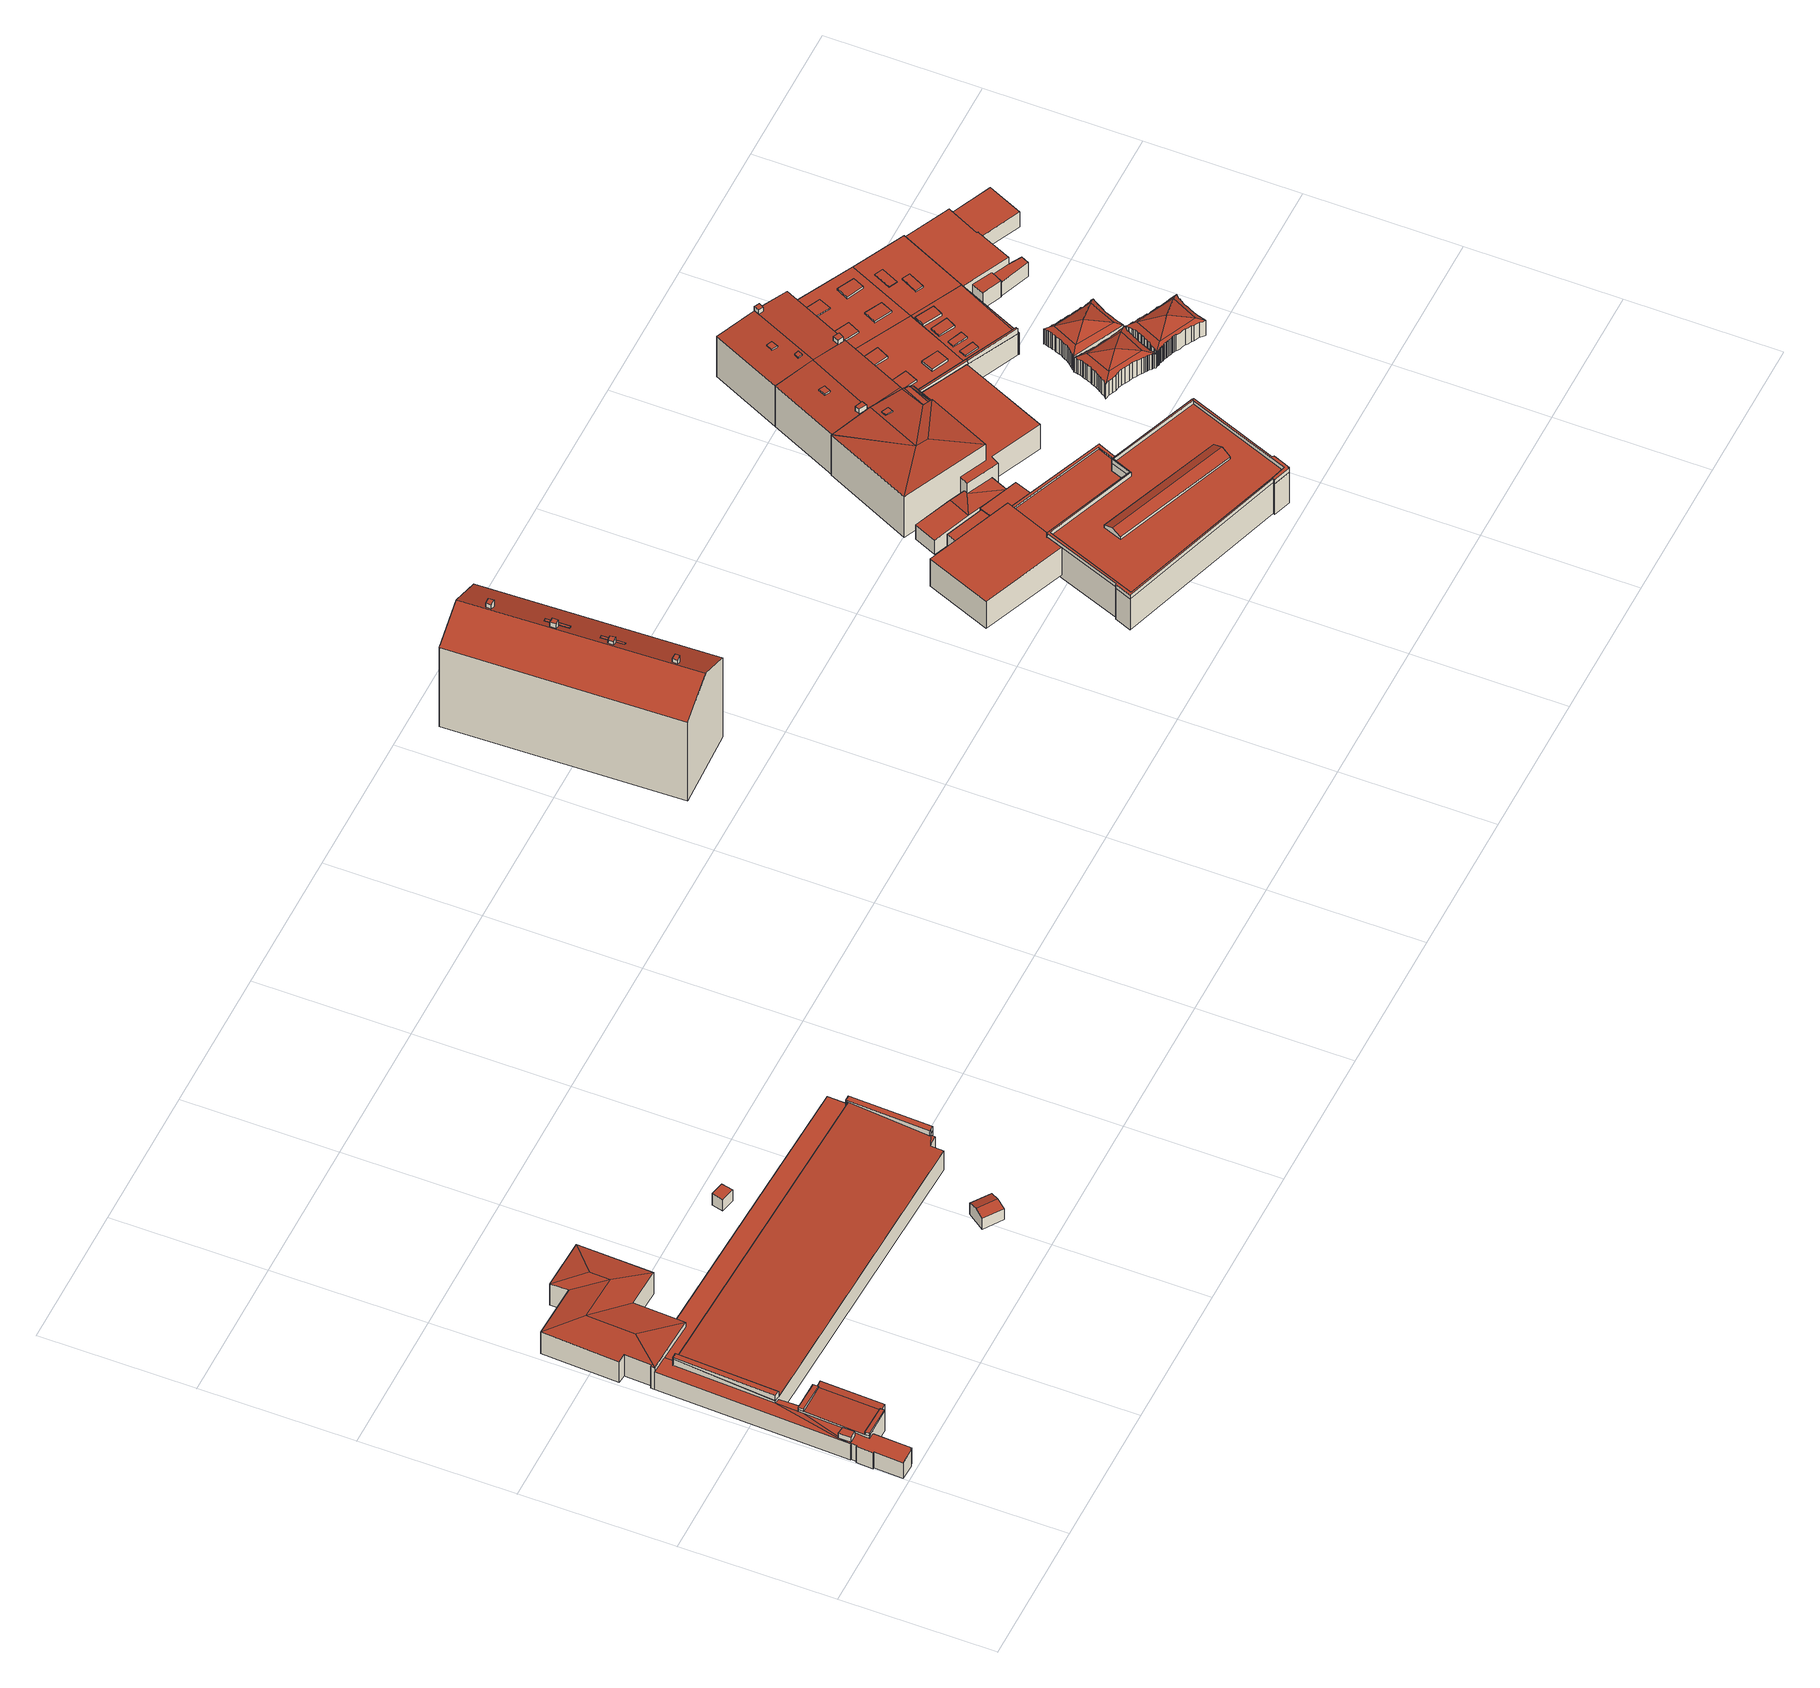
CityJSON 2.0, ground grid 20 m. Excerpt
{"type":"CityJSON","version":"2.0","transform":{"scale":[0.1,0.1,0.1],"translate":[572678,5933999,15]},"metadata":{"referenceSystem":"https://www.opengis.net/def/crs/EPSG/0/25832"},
"CityObjects":{
"building1":{"type":"Building","attributes":{"Grundfläche 2D":"984.597990","Grundhöhe NN":"15.654"},"children":["building1-1","building1-2","building1-3","building1-4","building1-5"],"geometry":[{"type":"Solid","lod":"3","boundaries":[[[[0,1,2,3,4,5,6,7,8,9,10,11]],[[12,1,0]],[[13,14,15,16,17,18,19]],[[20,21,22,23,24,25,26,27,28,13,19,18,17,29,30,31]],[[14,32,33,34,35,17,16,15]],[[32,36,37,33]],[[35,34,33,38,39,40,41,42,43,17]],[[44,45,46,47,48,49,50,51,52]],[[53,54,44,52,51]],[[55,56,57,58,59,60,61,62,63]],[[64,65,66]],[[67,66,65,68]],[[69,68,65,64]],[[69,70,71,68]],[[72,73,74,75,76,77,71,70]],[[78,77,76]],[[78,79,71,77]],[[79,67,68,71]],[[17,43,80,81]],[[30,29,82,83]],[[20,31,84,85]],[[22,21,86,87]],[[60,59,88,89]],[[59,58,90,88]],[[64,66,91,92]],[[69,64,92,93]],[[70,69,93,94]],[[72,70,94,95]],[[73,72,95,96]],[[74,73,96,97]],[[75,74,97,98]],[[75,98,80,43,76]],[[41,62,61,78,76,43,42]],[[99,79,78,61,60,89]],[[67,79,99,100]],[[66,67,100,91]],[[7,6,55,63,40]],[[7,40,39,8]],[[9,8,39,38,33]],[[101,11,10,9,33,37,102]],[[0,11,101,103]],[[12,0,103,104]],[[1,12,104,105]],[[2,1,105,106]],[[2,106,90,58,3]],[[3,58,57,4]],[[4,57,56,5]],[[5,56,55,6]],[[23,22,87,107]],[[24,23,107,108]],[[25,24,108,109]],[[26,25,109,110]],[[37,36,111,102]],[[40,63,62,41]],[[29,17,81,82]],[[31,30,83,84]],[[21,20,85,86]],[[28,27,49,48,47,46,32,14,13]],[[112,50,49,27,26,110]],[[51,50,112,113]],[[53,51,113,114]],[[54,53,114,115]],[[44,54,115,116]],[[45,44,116,117]],[[32,46,45,117,111,36]],[[90,106,105,104,103,101,102,111,117,116,115,114,113,112,110,109,108,107,87,86,85,84,83,82,81,80,98,97,96,95,94,93,92,91,100,99,89,88]]]],"semantics":{"surfaces":[{"type":"RoofSurface"},{"type":"WallSurface"},{"type":"GroundSurface"}],"values":[[0,0,0,0,0,0,0,0,0,0,0,0,0,0,0,0,0,0,1,1,1,1,1,1,1,1,1,1,1,1,1,1,1,1,1,1,1,1,1,1,1,1,1,1,1,1,1,1,1,1,1,1,1,1,1,1,1,1,1,1,1,1,1,1,1,2]]}}]},
"building1-1":{"type":"BuildingInstallation","parents":["building1"],"geometry":[{"type":"MultiSurface","lod":"3","boundaries":[[[118,119,120,121]],[[9,10,119,118]],[[10,6,7,120,119]],[[7,8,121,120]],[[9,118,121,8]]],"semantics":{"surfaces":[{"type":"RoofSurface"},{"type":"WallSurface"}],"values":[0,1,1,1,1]}}]},
"building1-2":{"type":"BuildingInstallation","parents":["building1"],"geometry":[{"type":"MultiSurface","lod":"3","boundaries":[[[122,123,124,125,126]],[[3,4,124,123]],[[5,127,125,124,4]],[[127,1,126,125]],[[1,2,122,126]],[[2,3,123,122]]],"semantics":{"surfaces":[{"type":"RoofSurface"},{"type":"WallSurface"}],"values":[0,1,1,1,1,1]}}]},
"building1-3":{"type":"BuildingInstallation","parents":["building1"],"geometry":[{"type":"MultiSurface","lod":"3","boundaries":[[[128,129,130,131,132,133,134,135,136,137]],[[34,35,138,16,18,139,135,134,133,132,131,130]],[[136,135,139,140]],[[19,141,137,136,140]],[[34,130,129,128,137,141,15,142]]],"semantics":{"surfaces":[{"type":"RoofSurface"},{"type":"WallSurface"}],"values":[0,1,1,1,1]}}]},
"building1-4":{"type":"BuildingInstallation","parents":["building1"],"geometry":[{"type":"MultiSurface","lod":"3","boundaries":[[[143,144,145,146]],[[44,45,143,146,52]],[[46,144,143,45]],[[46,47,145,144]],[[146,145,47,52]]],"semantics":{"surfaces":[{"type":"RoofSurface"},{"type":"WallSurface"}],"values":[0,1,1,1,1]}}]},
"building1-5":{"type":"BuildingInstallation","parents":["building1"],"geometry":[{"type":"MultiSurface","lod":"3","boundaries":[[[147,148,149,150]],[[50,148,147,49]],[[51,151,149,148,50]],[[48,150,149,151]],[[48,49,147,150]]],"semantics":{"surfaces":[{"type":"RoofSurface"},{"type":"WallSurface"}],"values":[0,1,1,1,1]}}]},
"building2":{"type":"Building","attributes":{"Grundfläche 2D":"2.959202","Grundhöhe NN":"15.656"},"geometry":[{"type":"Solid","lod":"3","boundaries":[[[[152,153,154,155]],[[156,157,155,154]],[[157,158,152,155]],[[158,159,153,152]],[[159,156,154,153]],[[159,158,157,156]]]],"semantics":{"surfaces":[{"type":"RoofSurface"},{"type":"WallSurface"},{"type":"GroundSurface"}],"values":[[0,1,1,1,1,2]]}}]},
"building3":{"type":"Building","attributes":{"Grundfläche 2D":"8.030206","Grundhöhe NN":"15.799"},"geometry":[{"type":"Solid","lod":"3","boundaries":[[[[160,161,162,163]],[[164,161,160,165]],[[163,162,166,167]],[[165,160,163,167,168]],[[164,165,168,169]],[[166,162,161,164,169]],[[167,166,169,168]]]],"semantics":{"surfaces":[{"type":"RoofSurface"},{"type":"WallSurface"},{"type":"GroundSurface"}],"values":[[0,0,1,1,1,1,2]]}}]},
"building4":{"type":"Building","attributes":{"Grundfläche 2D":"326.210819","Grundhöhe NN":"15.764"},"children":["building4-1","building4-2","building4-3","building4-4","building4-5","building4-6"],"geometry":[{"type":"Solid","lod":"3","boundaries":[[[[170,171,172,173]],[[171,174,175,172]],[[170,173,176,177]],[[174,171,170,177,178]],[[175,174,178,179]],[[176,173,172,175,179]],[[178,177,176,179]]]],"semantics":{"surfaces":[{"type":"RoofSurface"},{"type":"WallSurface"},{"type":"GroundSurface"}],"values":[[0,0,1,1,1,1,2]]}}]},
"building4-1":{"type":"BuildingInstallation","parents":["building4"],"geometry":[{"type":"MultiSurface","lod":"3","boundaries":[[[180,181,182,183,184,185]],[[186,183,182,181,187,188]],[[184,183,186,189]],[[190,180,185,184,189,191]],[[181,180,190,187]]],"semantics":{"surfaces":[{"type":"RoofSurface"},{"type":"WallSurface"}],"values":[0,1,1,1,1]}}]},
"building4-2":{"type":"BuildingInstallation","parents":["building4"],"geometry":[{"type":"MultiSurface","lod":"3","boundaries":[[[192,193,194,195]],[[195,194,196,197]],[[192,195,197,198]],[[193,192,198,199]],[[194,193,199,196]]],"semantics":{"surfaces":[{"type":"RoofSurface"},{"type":"WallSurface"}],"values":[0,1,1,1,1]}}]},
"building4-3":{"type":"BuildingInstallation","parents":["building4"],"geometry":[{"type":"MultiSurface","lod":"3","boundaries":[[[200,201,202,203]],[[203,202,204,205]],[[200,203,205,206]],[[201,200,206,207]],[[202,201,207,204]]],"semantics":{"surfaces":[{"type":"RoofSurface"},{"type":"WallSurface"}],"values":[0,1,1,1,1]}}]},
"building4-4":{"type":"BuildingInstallation","parents":["building4"],"geometry":[{"type":"MultiSurface","lod":"3","boundaries":[[[208,209,210,211]],[[211,210,212,213]],[[208,211,213,214]],[[209,208,214,215]],[[210,209,215,212]]],"semantics":{"surfaces":[{"type":"RoofSurface"},{"type":"WallSurface"}],"values":[0,1,1,1,1]}}]},
"building4-5":{"type":"BuildingInstallation","parents":["building4"],"geometry":[{"type":"MultiSurface","lod":"3","boundaries":[[[216,217,218,219]],[[219,218,220,221]],[[216,219,221,222]],[[217,216,222,223]],[[218,217,223,220]]],"semantics":{"surfaces":[{"type":"RoofSurface"},{"type":"WallSurface"}],"values":[0,1,1,1,1]}}]},
"building4-6":{"type":"BuildingInstallation","parents":["building4"],"geometry":[{"type":"MultiSurface","lod":"3","boundaries":[[[224,225,226,227]],[[227,226,228,229]],[[224,227,229,230]],[[224,230,225]],[[226,225,228]]],"semantics":{"surfaces":[{"type":"RoofSurface"},{"type":"WallSurface"}],"values":[0,1,1,1,1]}}]},
"building5":{"type":"Building","attributes":{"Grundfläche 2D":"234.914662","Grundhöhe NN":"16.448"},"children":["building5-1"],"geometry":[{"type":"Solid","lod":"3","boundaries":[[[[231,232,233,234,235,236,237,238,239]],[[240,241,242,243]],[[244,245,246,247,248,249]],[[250,251,252,253,254,255]],[[243,242,256,257]],[[240,243,257,258]],[[252,251,241,240,258,259,247,246,260,235]],[[248,247,259,261]],[[249,248,261,262]],[[244,249,262,263]],[[244,263,264,237,245]],[[235,260,246,245,237,236]],[[254,253,265,266]],[[255,254,266,267]],[[251,250,255,267,256,242,241]],[[252,235,234,268,265,253]],[[238,237,264,269]],[[239,238,269,270]],[[232,231,239,270,271]],[[234,233,232,271,272,268]],[[267,266,265,268,272,271,270,269,264,263,262,261,259,258,257,256]]]],"semantics":{"surfaces":[{"type":"RoofSurface"},{"type":"WallSurface"},{"type":"GroundSurface"}],"values":[[0,0,0,0,1,1,1,1,1,1,1,1,1,1,1,1,1,1,1,1,2]]}}]},
"building5-1":{"type":"BuildingInstallation","parents":["building5"],"geometry":[{"type":"MultiSurface","lod":"3","boundaries":[[[273,274,275,276,260,277,278]],[[232,233,234,276,275,274]],[[234,235,260,276]],[[236,277,260,235]],[[278,277,236,279]],[[273,278,279,231]],[[231,232,274,273]]],"semantics":{"surfaces":[{"type":"RoofSurface"},{"type":"WallSurface"}],"values":[0,1,1,1,1,1,1]}}]},
"building6":{"type":"Building","attributes":{"Grundfläche 2D":"380.680306","Grundhöhe NN":"15.894"},"children":["building6-1"],"geometry":[{"type":"MultiSurface","lod":"3","boundaries":[[[280,281,282,283]],[[284,280,283,285]],[[286,287,288,289,290,291,292,293,294,295,296,297,298,299,300]],[[301,302,303,304,305,306,307,308,309,310,311,312,313,314,315],[316,317,318,319]],[[282,316,319,285,283]],[[284,285,319,318]],[[284,318,317,281,280]],[[282,281,317,316]],[[286,300,302,301]],[[287,286,301,315]],[[288,287,315,314]],[[289,288,314,313]],[[312,290,289,313]],[[311,320,292,291]],[[320,321,293,292]],[[321,322,323,295,294,293]],[[323,324,296,295]],[[324,325,297,296]],[[325,326,298,297]],[[326,303,299,298]],[[327,320,311,310,328,329]],[[321,320,327,330]],[[331,323,322,321,330,332]],[[324,323,331,333]],[[325,324,333,334]],[[326,325,334,335]],[[303,326,335,336]],[[304,303,336,337]],[[305,304,337,338]],[[306,305,338,339]],[[307,306,339,340]],[[308,307,340,341]],[[309,308,341,342]],[[310,309,342,328]],[[336,335,334,333,331,332,330,327,329,328,342,341,340,339,338,337]]],"semantics":{"surfaces":[{"type":"RoofSurface"},{"type":"WallSurface"},{"type":"GroundSurface"}],"values":[0,0,0,0,1,1,1,1,1,1,1,1,1,1,1,1,1,1,1,1,1,1,1,1,1,1,1,1,1,1,1,1,1,1,2]}}]},
"building6-1":{"type":"BuildingInstallation","parents":["building6"],"geometry":[{"type":"MultiSurface","lod":"3","boundaries":[[[343,344,345,346,347,348,291,290,349,300,299,350]],[[310,311,291,348]],[[290,312,351,349]],[[300,349,351,302]],[[303,304,350,299]],[[304,305,343,350]],[[305,306,344,343]],[[306,307,345,344]],[[307,308,346,345]],[[308,309,347,346]],[[309,310,348,347]]],"semantics":{"surfaces":[{"type":"RoofSurface"},{"type":"WallSurface"}],"values":[0,1,1,1,1,1,1,1,1,1,1]}}]},
"building7":{"type":"Building","attributes":{"Grundfläche 2D":"300.107987","Grundhöhe NN":"16.588"},"children":["building7-1","building7-2"],"geometry":[{"type":"Solid","lod":"3","boundaries":[[[[352,353,354,355,356]],[[356,355,357]],[[358,354,353]],[[359,355,354,358]],[[360,361,359]],[[359,361,362,355]],[[363,364,355,362]],[[357,355,364]],[[365,366,367,368,369,370,371,372,373,374,375,376]],[[377,378,379]],[[380,378,377]],[[381,380,377,382]],[[383,380,381,384]],[[372,353,352,356,385,386,373]],[[370,387,358,353,372,371]],[[358,387,370,369,388,359]],[[359,388,369,368,389,360]],[[357,364,363,362,361,360,389,368,390,391,392]],[[356,357,392,385]],[[377,374,373,386,393,382]],[[394,375,374,377,379,395]],[[376,375,394,396]],[[365,376,396,397]],[[366,365,397,398]],[[368,367,366,398,390]],[[379,378,399,395]],[[384,381,382,393,400]],[[383,384,400,401]],[[399,378,380,383,401]],[[394,395,399,401,400,393,386,385,392,391,390,398,397,396]]]],"semantics":{"surfaces":[{"type":"RoofSurface"},{"type":"WallSurface"},{"type":"GroundSurface"}],"values":[[0,0,0,0,0,0,0,0,0,0,0,0,0,1,1,1,1,1,1,1,1,1,1,1,1,1,1,1,1,2]]}}]},
"building7-1":{"type":"BuildingInstallation","parents":["building7"],"geometry":[{"type":"MultiSurface","lod":"3","boundaries":[[[402,403,404,405]],[[405,404,406,407]],[[402,405,407,408]],[[403,402,408,409]],[[404,403,409,406]]],"semantics":{"surfaces":[{"type":"RoofSurface"},{"type":"WallSurface"}],"values":[0,1,1,1,1]}}]},
"building7-2":{"type":"BuildingInstallation","parents":["building7"],"geometry":[{"type":"MultiSurface","lod":"3","boundaries":[[[410,389,388,411]],[[410,411,387]],[[412,413,387,414]],[[410,387,413]],[[388,369,370,387,411]],[[371,414,387,370]],[[371,415,412,414]],[[413,412,415,367]],[[413,367,368,389,410]],[[369,388,389,368]]],"semantics":{"surfaces":[{"type":"RoofSurface"},{"type":"WallSurface"}],"values":[0,0,0,0,1,1,1,1,1,1]}}]},
"building8":{"type":"Building","attributes":{"Grundfläche 2D":"203.369615","Grundhöhe NN":"16.604"},"children":["building8-1","building8-2","building8-3","building8-4","building8-5","building8-6"],"geometry":[{"type":"Solid","lod":"3","boundaries":[[[[416,417,361]],[[418,417,416,419,420,421]],[[421,422,364,418]],[[423,424,425,426,427,428,429,430,431,432]],[[424,423,432,431,433,434,435,425]],[[433,431,419,416,361,436,434]],[[421,420,419,431,437,438,422]],[[364,422,438,439]],[[361,417,418,364,439,391,434,436]],[[398,440,427,426,425,435,434,391,390]],[[441,430,429,428,427,440,442]],[[431,430,441,437]],[[438,437,441,442,440,398,390,391,439]]]],"semantics":{"surfaces":[{"type":"RoofSurface"},{"type":"WallSurface"},{"type":"GroundSurface"}],"values":[[0,0,0,0,0,1,1,1,1,1,1,1,2]]}}]},
"building8-1":{"type":"BuildingInstallation","parents":["building8"],"geometry":[{"type":"MultiSurface","lod":"3","boundaries":[[[443,444,445,446]],[[447,448,446,445]],[[443,446,448,449]],[[444,443,449,450]],[[450,447,445,444]]],"semantics":{"surfaces":[{"type":"RoofSurface"},{"type":"WallSurface"}],"values":[0,1,1,1,1]}}]},
"building8-2":{"type":"BuildingInstallation","parents":["building8"],"geometry":[{"type":"MultiSurface","lod":"3","boundaries":[[[451,452,453,454]],[[451,454,455,456]],[[454,453,457,455]],[[452,451,456,458]],[[453,452,458,457]]],"semantics":{"surfaces":[{"type":"RoofSurface"},{"type":"WallSurface"}],"values":[0,1,1,1,1]}}]},
"building8-3":{"type":"BuildingInstallation","parents":["building8"],"geometry":[{"type":"MultiSurface","lod":"3","boundaries":[[[459,460,436,461,462]],[[434,435,425,426,427,462,461,436]],[[427,428,459,462]],[[459,428,463,424,433,460]],[[434,436,460,433]]],"semantics":{"surfaces":[{"type":"RoofSurface"},{"type":"WallSurface"}],"values":[0,1,1,1,1]}}]},
"building8-4":{"type":"BuildingInstallation","parents":["building8"],"geometry":[{"type":"MultiSurface","lod":"3","boundaries":[[[464,465,466,467]],[[468,469,467,466]],[[470,471,465,464]],[[471,468,466,465]],[[469,470,464,467]]],"semantics":{"surfaces":[{"type":"RoofSurface"},{"type":"WallSurface"}],"values":[0,1,1,1,1]}}]},
"building8-5":{"type":"BuildingInstallation","parents":["building8"],"geometry":[{"type":"MultiSurface","lod":"3","boundaries":[[[472,473,474,475]],[[476,477,473,472]],[[477,478,474,473]],[[478,479,475,474]],[[479,476,472,475]]],"semantics":{"surfaces":[{"type":"RoofSurface"},{"type":"WallSurface"}],"values":[0,1,1,1,1]}}]},
"building8-6":{"type":"BuildingInstallation","parents":["building8"],"geometry":[{"type":"MultiSurface","lod":"3","boundaries":[[[480,481,482,483]],[[484,481,480,485,432]],[[484,486,482,481]],[[486,423,487,488,483,482]],[[489,485,480,483,488]]],"semantics":{"surfaces":[{"type":"RoofSurface"},{"type":"WallSurface"}],"values":[0,1,1,1,1]}}]},
"building9":{"type":"Building","attributes":{"Grundfläche 2D":"206.326159","Grundhöhe NN":"16.604"},"children":["building9-1","building9-2","building9-3","building9-4","building9-5","building9-6","building9-7","building9-8"],"geometry":[{"type":"Solid","lod":"3","boundaries":[[[[431,490,491]],[[490,431,430,492,493]],[[494,495,422,421,496]],[[494,496,421,420,497,419,498,499,500]],[[430,431,501,502]],[[503,493,492,430,502,504]],[[491,490,493,503,505,506]],[[419,497,420,421,422,438,437]],[[419,437,501,431]],[[419,431,491,498]],[[506,501,437,507]],[[495,494,500,506,507,508]],[[491,506,500,499,498]],[[422,495,508,438]],[[503,504,502,501,506,505]],[[507,437,438,508]]]],"semantics":{"surfaces":[{"type":"RoofSurface"},{"type":"WallSurface"},{"type":"GroundSurface"}],"values":[[0,0,0,0,1,1,1,1,1,1,1,1,1,1,2,2]]}}]},
"building9-1":{"type":"BuildingInstallation","parents":["building9"],"geometry":[{"type":"MultiSurface","lod":"3","boundaries":[[[509,510,511,512]],[[512,511,513,514]],[[509,512,514,515]],[[510,509,515,516]],[[511,510,516,513]]],"semantics":{"surfaces":[{"type":"RoofSurface"},{"type":"WallSurface"}],"values":[0,1,1,1,1]}}]},
"building9-2":{"type":"BuildingInstallation","parents":["building9"],"geometry":[{"type":"MultiSurface","lod":"3","boundaries":[[[517,518,519,520]],[[520,519,521,522]],[[517,520,522,523]],[[518,517,523,524]],[[519,518,524,521]]],"semantics":{"surfaces":[{"type":"RoofSurface"},{"type":"WallSurface"}],"values":[0,1,1,1,1]}}]},
"building9-3":{"type":"BuildingInstallation","parents":["building9"],"geometry":[{"type":"MultiSurface","lod":"3","boundaries":[[[525,526,527,528]],[[528,527,529,530]],[[525,528,530,531]],[[526,525,531,532]],[[527,526,532,529]]],"semantics":{"surfaces":[{"type":"RoofSurface"},{"type":"WallSurface"}],"values":[0,1,1,1,1]}}]},
"building9-4":{"type":"BuildingInstallation","parents":["building9"],"geometry":[{"type":"MultiSurface","lod":"3","boundaries":[[[533,534,535,536]],[[537,538,536,535]],[[533,536,538,539]],[[539,540,534,533]],[[535,534,540,537]]],"semantics":{"surfaces":[{"type":"RoofSurface"},{"type":"WallSurface"}],"values":[0,1,1,1,1]}}]},
"building9-5":{"type":"BuildingInstallation","parents":["building9"],"geometry":[{"type":"MultiSurface","lod":"3","boundaries":[[[541,542,543,544,545]],[[543,542,420,497]],[[544,543,497,546]],[[547,541,545,544,546,548]],[[542,541,547,420]]],"semantics":{"surfaces":[{"type":"RoofSurface"},{"type":"WallSurface"}],"values":[0,1,1,1,1]}}]},
"building9-6":{"type":"BuildingInstallation","parents":["building9"],"geometry":[{"type":"MultiSurface","lod":"3","boundaries":[[[549,550,551,552]],[[552,551,553,554]],[[549,552,554,555]],[[550,549,555,556]],[[551,550,556,553]]],"semantics":{"surfaces":[{"type":"RoofSurface"},{"type":"WallSurface"}],"values":[0,1,1,1,1]}}]},
"building9-7":{"type":"BuildingInstallation","parents":["building9"],"geometry":[{"type":"MultiSurface","lod":"3","boundaries":[[[557,558,559,560]],[[561,562,560,559]],[[557,560,562,563]],[[563,564,558,557]],[[559,558,564,561]]],"semantics":{"surfaces":[{"type":"RoofSurface"},{"type":"WallSurface"}],"values":[0,1,1,1,1]}}]},
"building9-8":{"type":"BuildingInstallation","parents":["building9"],"geometry":[{"type":"MultiSurface","lod":"3","boundaries":[[[565,566,567,568,569]],[[494,496,566,565]],[[496,570,567,566]],[[567,570,499,568]],[[499,500,569,568]],[[565,569,500,494]]],"semantics":{"surfaces":[{"type":"RoofSurface"},{"type":"WallSurface"}],"values":[0,1,1,1,1,1]}}]},
"building10":{"type":"Building","attributes":{"Grundfläche 2D":"33.532829","Grundhöhe NN":"16.638"},"geometry":[{"type":"Solid","lod":"3","boundaries":[[[[571,572,573,574,575,576,577,578,579,580,581,582,583,584,585,586,587,588,589,590,591,592,593]],[[594,595,596,597,598,599,600,601,602,603,604,605,606,571,593,607,608,609,610,611,612,613,614]],[[615,616,617,618,619,620,621,622,623,624,606,605,625,626,627,628,629,630,631,632,633,634,635]],[[636,637,638,639,640,641,642,643,644,645,646,647,648,649,650,651,652,653,573,572,624,623,654]],[[655,606,624]],[[655,624,572]],[[655,571,606]],[[655,572,571]],[[656,657,607,593]],[[657,658,608,607]],[[658,659,609,608]],[[659,660,610,609]],[[660,661,611,610]],[[661,662,612,611]],[[662,663,613,612]],[[663,664,614,613]],[[664,665,594,614]],[[665,666,667,596,595,594]],[[667,668,597,596]],[[668,669,598,597]],[[669,670,599,598]],[[670,671,600,599]],[[671,672,601,600]],[[672,673,602,601]],[[673,674,603,602]],[[674,675,604,603]],[[675,676,605,604]],[[676,677,625,605]],[[677,678,626,625]],[[678,679,627,626]],[[679,680,628,627]],[[680,681,629,628]],[[681,682,630,629]],[[682,683,631,630]],[[683,684,632,631]],[[684,685,686,634,633,632]],[[686,687,635,634]],[[687,688,615,635]],[[688,689,616,615]],[[689,690,617,616]],[[690,691,618,617]],[[691,692,619,618]],[[692,693,620,619]],[[693,694,621,620]],[[694,695,622,621]],[[695,696,623,622]],[[696,697,654,623]],[[697,698,636,654]],[[698,699,637,636]],[[699,700,638,637]],[[700,701,639,638]],[[701,702,640,639]],[[702,703,641,640]],[[703,704,642,641]],[[704,705,706,707,708,646,645,644,643,642]],[[708,709,647,646]],[[709,710,648,647]],[[710,711,649,648]],[[711,712,650,649]],[[712,713,651,650]],[[713,714,652,651]],[[714,715,653,652]],[[715,716,573,653]],[[717,656,593,592]],[[718,719,720,582,581,580]],[[720,721,583,582]],[[721,722,584,583]],[[722,723,724,586,585,584]],[[724,725,587,586]],[[725,726,588,587]],[[726,727,589,588]],[[727,728,590,589]],[[728,729,591,590]],[[729,717,592,591]],[[716,730,574,573]],[[730,731,575,574]],[[731,732,576,575]],[[732,733,577,576]],[[733,734,578,577]],[[734,735,579,578]],[[735,718,580,579]],[[712,711,710,709,708,707,706,705,704,703,702,701,700,699,698,697,696,695,694,693,692,691,690,689,688,687,686,685,684,683,682,681,680,679,678,677,676,675,674,673,672,671,670,669,668,667,666,665,664,663,662,661,660,659,658,657,656,717,729,728,727,726,725,724,723,722,721,720,719,718,735,734,733,732,731,730,716,715,714,713]]]],"semantics":{"surfaces":[{"type":"RoofSurface"},{"type":"WallSurface"},{"type":"GroundSurface"}],"values":[[0,0,0,0,0,0,0,0,1,1,1,1,1,1,1,1,1,1,1,1,1,1,1,1,1,1,1,1,1,1,1,1,1,1,1,1,1,1,1,1,1,1,1,1,1,1,1,1,1,1,1,1,1,1,1,1,1,1,1,1,1,1,1,1,1,1,1,1,1,1,1,1,1,1,1,1,1,1,1,1,1,2]]}}]},
"building11":{"type":"Building","attributes":{"Grundfläche 2D":"76.964194","Grundhöhe NN":"16.653"},"children":["building11-1","building11-2","building11-3","building11-4","building11-5"],"geometry":[{"type":"Solid","lod":"3","boundaries":[[[[736,737,738]],[[739,737,736,430,428,427]],[[736,738,740,741]],[[430,736,741,502]],[[427,428,430,502,742]],[[739,427,742,743]],[[738,737,744,740]],[[737,739,743,744]],[[743,742,502,741,740,744]]]],"semantics":{"surfaces":[{"type":"RoofSurface"},{"type":"WallSurface"},{"type":"GroundSurface"}],"values":[[0,0,1,1,1,1,1,1,2]]}}]},
"building11-1":{"type":"BuildingInstallation","parents":["building11"],"geometry":[{"type":"MultiSurface","lod":"3","boundaries":[[[745,746,459,462,747]],[[459,746,748,428]],[[462,459,428,427]],[[747,462,427,739]],[[748,746,745,747,739,737]]],"semantics":{"surfaces":[{"type":"RoofSurface"},{"type":"WallSurface"}],"values":[0,1,1,1,1]}}]},
"building11-2":{"type":"BuildingInstallation","parents":["building11"],"geometry":[{"type":"MultiSurface","lod":"3","boundaries":[[[749,750,751,752]],[[752,751,753,754]],[[749,752,754,755]],[[750,749,755,756]],[[751,750,756,753]]],"semantics":{"surfaces":[{"type":"RoofSurface"},{"type":"WallSurface"}],"values":[0,1,1,1,1]}}]},
"building11-3":{"type":"BuildingInstallation","parents":["building11"],"geometry":[{"type":"MultiSurface","lod":"3","boundaries":[[[757,758,759,760]],[[760,759,761,762]],[[757,760,762,763]],[[758,757,763,764]],[[759,758,764,761]]],"semantics":{"surfaces":[{"type":"RoofSurface"},{"type":"WallSurface"}],"values":[0,1,1,1,1]}}]},
"building11-4":{"type":"BuildingInstallation","parents":["building11"],"geometry":[{"type":"MultiSurface","lod":"3","boundaries":[[[765,766,767,768]],[[768,767,769,770]],[[765,768,770,771]],[[766,765,771,772]],[[767,766,772,769]]],"semantics":{"surfaces":[{"type":"RoofSurface"},{"type":"WallSurface"}],"values":[0,1,1,1,1]}}]},
"building11-5":{"type":"BuildingInstallation","parents":["building11"],"geometry":[{"type":"MultiSurface","lod":"3","boundaries":[[[773,774,775,776]],[[776,775,777,778]],[[773,776,778,779]],[[774,773,779,780]],[[775,774,780,777]]],"semantics":{"surfaces":[{"type":"RoofSurface"},{"type":"WallSurface"}],"values":[0,1,1,1,1]}}]},
"building12":{"type":"Building","attributes":{"Grundfläche 2D":"34.564008","Grundhöhe NN":"16.638"},"geometry":[{"type":"Solid","lod":"3","boundaries":[[[[781,782,783,784]],[[785,786,787,788,789,781,784,790,791,792,793,794,795]],[[796,789,788,797,798,799,800,801,802,803,804,805,806]],[[796,806,807]],[[808,809,810,811,812,813,814,815,796,807,816]],[[817,818,819,820,821,822,783,782,796,815,823,824,825,826,827,828,829,830,831,832,833,834,835]],[[836,796,782]],[[836,782,781]],[[836,789,796]],[[836,781,789]],[[837,838,790,784]],[[838,839,791,790]],[[839,840,792,791]],[[840,841,793,792]],[[841,842,794,793]],[[842,843,795,794]],[[843,844,785,795]],[[844,845,786,785]],[[845,846,787,786]],[[846,847,788,787]],[[847,848,797,788]],[[848,849,798,797]],[[849,850,799,798]],[[850,851,800,799]],[[851,852,801,800]],[[852,853,802,801]],[[853,854,803,802]],[[854,855,804,803]],[[855,856,857,806,805,804]],[[857,858,859,816,807,806]],[[859,860,808,816]],[[860,861,809,808]],[[861,862,810,809]],[[862,863,811,810]],[[863,864,812,811]],[[864,865,813,812]],[[865,866,814,813]],[[866,867,815,814]],[[867,868,823,815]],[[868,869,824,823]],[[869,870,825,824]],[[870,871,826,825]],[[871,872,827,826]],[[872,873,828,827]],[[873,874,829,828]],[[874,875,830,829]],[[875,876,831,830]],[[876,877,832,831]],[[877,878,833,832]],[[878,879,834,833]],[[879,880,835,834]],[[880,881,817,835]],[[881,882,818,817]],[[882,883,819,818]],[[883,884,820,819]],[[884,885,821,820]],[[885,886,822,821]],[[886,887,783,822]],[[887,837,784,783]],[[863,862,861,860,859,858,857,856,855,854,853,852,851,850,849,848,847,846,845,844,843,842,841,840,839,838,837,887,886,885,884,883,882,881,880,879,878,877,876,875,874,873,872,871,870,869,868,867,866,865,864]]]],"semantics":{"surfaces":[{"type":"RoofSurface"},{"type":"WallSurface"},{"type":"GroundSurface"}],"values":[[0,0,0,0,0,0,0,0,0,0,1,1,1,1,1,1,1,1,1,1,1,1,1,1,1,1,1,1,1,1,1,1,1,1,1,1,1,1,1,1,1,1,1,1,1,1,1,1,1,1,1,1,1,1,1,1,1,1,1,2]]}}]},
"building13":{"type":"Building","attributes":{"Grundfläche 2D":"33.753138","Grundhöhe NN":"16.638"},"geometry":[{"type":"Solid","lod":"3","boundaries":[[[[888,889,890,891,892,893,894,895,896,897,898,899,900,901,902,903,904,905,906,907,908,909,910,911,912,913,914,915,916,917,918,919,920]],[[921,922,923,924,925,926,927,928,929,930,931,907,906,932,933,934,935,936,937,938,939,940,941]],[[942,943,944,945,946,947,948,949,950,951,952,953,931,930,954,955,956,957,958,959,960,961,962]],[[963,964,965,966,967,968,969,970,909,908,953,952,971,972,973,974,975,976,977,978,979,980,981]],[[982,953,908]],[[982,908,907]],[[982,931,953]],[[982,907,931]],[[920,919,983,984]],[[888,920,984,985]],[[889,888,985,986]],[[890,889,986,987]],[[891,890,987,988]],[[892,891,988,989]],[[919,918,990,983]],[[910,909,991,992]],[[911,910,992,993]],[[912,911,993,994]],[[913,912,994,995]],[[914,913,995,996]],[[915,914,996,997]],[[916,915,997,998]],[[917,916,998,999]],[[918,917,999,990]],[[893,892,989,1000]],[[894,893,1000,1001]],[[895,894,1001,1002]],[[1003,1004,1005,899,898,897,896,895,1002,1006]],[[1007,901,900,899,1005,1008]],[[902,901,1007,1009]],[[1010,904,903,902,1009,1011]],[[1012,906,905,904,1010,1013]],[[932,906,1012,1014]],[[933,932,1014,1015]],[[934,933,1015,1016]],[[935,934,1016,1017]],[[936,935,1017,1018]],[[937,936,1018,1019]],[[938,937,1019,1020]],[[939,938,1020,1021]],[[940,939,1021,1022]],[[941,940,1022,1023]],[[921,941,1023,1024]],[[922,921,1024,1025]],[[923,922,1025,1026]],[[924,923,1026,1027]],[[925,924,1027,1028]],[[926,925,1028,1029]],[[927,926,1029,1030]],[[928,927,1030,1031]],[[929,928,1031,1032]],[[930,929,1032,1033]],[[954,930,1033,1034]],[[955,954,1034,1035]],[[956,955,1035,1036]],[[957,956,1036,1037]],[[958,957,1037,1038]],[[959,958,1038,1039]],[[960,959,1039,1040]],[[961,960,1040,1041]],[[962,961,1041,1042]],[[942,962,1042,1043]],[[1044,1045,946,945,944,943,942,1043,1046]],[[947,946,1045,1047]],[[948,947,1047,1048]],[[949,948,1048,1049]],[[950,949,1049,1050]],[[951,950,1050,1051]],[[952,951,1051,1052]],[[971,952,1052,1053]],[[972,971,1053,1054]],[[973,972,1054,1055]],[[974,973,1055,1056]],[[975,974,1056,1057]],[[976,975,1057,1058]],[[977,976,1058,1059]],[[978,977,1059,1060]],[[979,978,1060,1061]],[[980,979,1061,1062]],[[981,980,1062,1063]],[[963,981,1063,1064]],[[964,963,1064,1065]],[[965,964,1065,1066]],[[966,965,1066,1067]],[[967,966,1067,1068]],[[968,967,1068,1069]],[[969,968,1069,1070]],[[970,969,1070,1071]],[[909,970,1071,991]],[[1068,1067,1066,1065,1064,1063,1062,1061,1060,1059,1058,1057,1056,1055,1054,1053,1052,1051,1050,1049,1048,1047,1045,1044,1046,1043,1042,1041,1040,1039,1038,1037,1036,1035,1034,1033,1032,1031,1030,1029,1028,1027,1026,1025,1024,1023,1022,1021,1020,1019,1018,1017,1016,1015,1014,1012,1013,1010,1011,1009,1007,1008,1005,1004,1003,1006,1002,1001,1000,989,988,987,986,985,984,983,990,999,998,997,996,995,994,993,992,991,1071,1070,1069]]]],"semantics":{"surfaces":[{"type":"RoofSurface"},{"type":"WallSurface"},{"type":"GroundSurface"}],"values":[[0,0,0,0,0,0,0,0,1,1,1,1,1,1,1,1,1,1,1,1,1,1,1,1,1,1,1,1,1,1,1,1,1,1,1,1,1,1,1,1,1,1,1,1,1,1,1,1,1,1,1,1,1,1,1,1,1,1,1,1,1,1,1,1,1,1,1,1,1,1,1,1,1,1,1,1,1,1,1,1,1,1,1,1,1,1,1,1,1,2]]}}]},
"building14":{"type":"Building","attributes":{"Grundfläche 2D":"188.630591","Grundhöhe NN":"16.626"},"children":["building14-1","building14-2"],"geometry":[{"type":"Solid","lod":"3","boundaries":[[[[736,1072,493,492,430]],[[1073,1074,1075,1076,1077,1078,1079]],[[1080,1081,1082,1083,1084,1085]],[[1086,1087,1088,1089,1090]],[[1091,1092,1093,1094,1095]],[[1093,1092,1089,1088,1077,1076,1096,1097]],[[1084,1079,1078,1077,1088,1098,1099,1085]],[[1079,1084,1083,1073]],[[1073,1083,1082,1074]],[[1074,1082,1100,1101,1075]],[[441,430,492,493,1102,1103]],[[430,441,1096,1076,736]],[[736,1076,1075,1072]],[[1072,1075,1101,1102,493]],[[1080,1085,1099,1104]],[[1081,1080,1104,1105]],[[1082,1081,1105,1100]],[[1086,1090,1106,1107]],[[1087,1086,1107,1108]],[[1088,1087,1108,1098]],[[1094,1093,1097,1109]],[[1095,1094,1109,1110]],[[1092,1091,1095,1110,1106,1090,1089]],[[1103,1102,1101,1100,1105,1104,1099,1098,1108,1107,1106,1110,1109,1097,1096,441]]]],"semantics":{"surfaces":[{"type":"RoofSurface"},{"type":"WallSurface"},{"type":"GroundSurface"}],"values":[[0,0,0,0,0,1,1,1,1,1,1,1,1,1,1,1,1,1,1,1,1,1,1,2]]}}]},
"building14-1":{"type":"BuildingInstallation","parents":["building14"],"geometry":[{"type":"MultiSurface","lod":"3","boundaries":[[[1111,1112,1113,1114]],[[1115,1116,1114,1113]],[[1116,1117,1111,1114]],[[1112,1111,1117,1118]],[[1113,1112,1118,1115]]],"semantics":{"surfaces":[{"type":"RoofSurface"},{"type":"WallSurface"}],"values":[0,1,1,1,1]}}]},
"building14-2":{"type":"BuildingInstallation","parents":["building14"],"geometry":[{"type":"MultiSurface","lod":"3","boundaries":[[[1119,1120,1121,1122]],[[1123,1124,1122,1121]],[[1124,1125,1119,1122]],[[1120,1119,1125,1126]],[[1121,1120,1126,1123]]],"semantics":{"surfaces":[{"type":"RoofSurface"},{"type":"WallSurface"}],"values":[0,1,1,1,1]}}]}
},
"vertices":[
[456,177,40],[471,183,41],[477,183,41],[481,290,47],[474,290,47],[474,287,46],[37,305,46],[37,308,47],[30,308,47],[25,178,39],[32,177,39],[456,160,39],[471,177,40],[22,90,34],[24,142,35],[8,91,34],[6,84,34],[3,74,34],[6,77,34],[16,85,34],[1,45,34],[3,45,34],[1,8,34],[22,7,34],[24,9,34],[26,8,34],[28,58,34],[20,58,34],[20,64,34],[4,74,34],[4,67,34],[2,67,34],[24,149,35],[25,178,35],[6,91,34],[6,89,34],[32,149,35],[32,177,35],[30,305,36],[30,308,36],[37,308,36],[37,322,36],[15,323,36],[12,323,36],[63,143,40],[63,148,40],[24,149,38],[24,142,38],[20,64,38],[20,58,38],[60,57,40],[60,61,40],[63,141,40],[69,61,41],[72,143,41],[37,305,35],[474,287,35],[474,290,35],[481,290,35],[482,317,35],[91,334,35],[91,319,35],[37,322,35],[37,308,35],[82,485,43],[114,450,47],[150,482,43],[146,384,43],[113,423,47],[82,461,43],[10,464,43],[51,426,47],[5,364,42],[17,363,43],[15,328,43],[12,328,43],[12,323,43],[48,363,47],[91,319,43],[94,386,43],[12,323,7],[3,74,7],[4,74,7],[4,67,7],[2,67,7],[1,45,7],[3,45,7],[1,8,7],[482,317,7],[91,334,7],[481,290,7],[150,482,7],[82,485,7],[82,461,7],[10,464,7],[5,364,7],[17,363,7],[15,328,7],[12,328,7],[94,386,7],[146,384,7],[456,160,7],[32,177,7],[456,177,7],[471,177,7],[471,183,7],[477,183,7],[22,7,7],[24,9,7],[26,8,7],[28,58,7],[32,149,7],[60,57,7],[60,61,7],[69,61,7],[72,143,7],[63,143,7],[63,148,7],
[25,178,48],[32,177,48],[37,308,49],[30,308,49],
[477,183,49],[481,290,49],[474,290,49],[469,183,49],[471,183,49],[469,183,41],
[8,91,42],[7,91,42],[6,91,42],[6,89,42],[6,85,42],[6,84,42],[6,77,42],[6,75,42],[16,75,42],[16,90,42],[6,85,34],[6,75,34],[16,75,34],[16,90,34],[7,91,34],
[63,148,42],[24,149,42],[24,142,42],[63,141,42],
[20,58,42],[60,57,42],[60,63,42],[20,64,42],[60,63,40],
[317,375,26],[299,379,26],[295,364,26],[314,360,26],[295,364,7],[314,360,7],[317,375,7],[299,379,7],
[421,77,30],[397,93,30],[389,82,26],[413,65,26],[405,105,26],[429,88,26],[389,82,8],[413,65,8],[429,88,8],[405,105,8],
[857,658,141],[911,660,169],[899,966,169],[847,964,141],[964,662,141],[953,968,141],[847,964,8],[857,658,8],[964,662,8],[953,968,8],
[920,696,174],[920,702,174],[917,702,174],[912,702,174],[912,695,174],[916,695,174],[912,702,168],[920,702,164],[917,702,165],[912,695,168],[920,696,164],[916,695,166],
[916,782,173],[909,781,173],[909,774,173],[917,775,173],[909,774,168],[917,775,164],[916,782,164],[909,781,168],
[916,832,164],[919,832,164],[918,863,164],[915,863,164],[918,863,161],[915,863,163],[916,832,163],[919,832,162],
[903,924,175],[911,924,175],[911,931,175],[903,931,175],[911,931,164],[903,931,168],[903,924,168],[911,924,164],
[913,845,175],[913,852,175],[906,852,175],[906,844,175],[906,852,168],[906,844,168],[913,845,164],[913,852,164],
[917,794,164],[918,764,164],[921,764,164],[920,794,164],[921,764,162],[920,794,162],[917,794,163],
[1499,406,47],[1502,404,47],[1516,437,47],[1517,439,47],[1383,493,47],[1381,490,47],[1357,429,47],[1477,383,47],[1487,410,47],[1316,520,42],[1367,499,42],[1376,523,42],[1325,543,42],[1353,431,60],[1357,429,60],[1383,493,60],[1268,539,60],[1234,454,60],[1345,409,60],[1376,523,43],[1367,499,43],[1383,493,43],[1420,478,43],[1430,504,43],[1377,525,43],[1376,523,14],[1325,543,14],[1316,520,14],[1268,539,14],[1383,493,50],[1234,454,14],[1345,409,14],[1353,431,14],[1357,429,14],[1420,478,14],[1430,504,14],[1377,525,14],[1517,439,14],[1477,383,14],[1487,410,14],[1502,404,14],[1516,437,14],
[1499,406,50],[1502,404,50],[1516,437,50],[1517,439,50],[1381,490,50],[1512,437,50],[1512,437,47],
[1387,364,71],[1383,352,65],[1547,289,65],[1552,301,71],[1392,377,65],[1557,314,65],[1308,306,67],[1355,428,67],[1477,381,67],[1488,408,67],[1608,362,67],[1609,364,67],[1487,410,67],[1477,383,67],[1357,429,67],[1353,431,67],[1314,327,67],[1312,327,67],[1303,305,67],[1534,229,67],[1534,231,67],[1308,306,61],[1534,231,61],[1534,229,61],[1533,227,61],[1556,219,61],[1557,221,61],[1558,220,61],[1567,243,61],[1565,244,61],[1611,363,61],[1609,364,61],[1608,362,61],[1488,408,61],[1477,381,61],[1355,428,61],[1547,289,61],[1383,352,61],[1392,377,61],[1557,314,61],[1487,410,61],[1477,383,61],[1357,429,61],[1353,431,61],[1314,327,61],[1312,327,61],[1303,305,61],[1487,410,9],[1611,363,9],[1609,364,9],[1477,383,9],[1353,431,9],[1357,429,9],[1314,327,9],[1312,327,9],[1303,305,9],[1534,229,9],[1533,227,9],[1556,219,9],[1557,221,9],[1558,220,9],[1567,243,9],[1565,244,9],
[1556,219,67],[1557,221,67],[1558,220,67],[1567,243,67],[1565,244,67],[1611,363,67],[1555,225,67],[1533,227,67],[1555,225,61],
[1400,560,84],[1435,544,84],[1413,606,88],[1397,614,88],[1323,596,84],[1377,711,84],[1474,628,84],[1462,634,84],[1477,665,84],[1475,666,84],[1431,686,88],[1429,687,88],[1378,710,84],[1511,510,57],[1562,624,57],[1490,658,57],[1477,665,57],[1462,634,57],[1474,628,57],[1472,625,57],[1435,544,57],[1400,560,57],[1394,549,57],[1437,529,57],[1443,540,57],[1394,549,40],[1418,510,40],[1428,533,40],[1363,533,41],[1376,562,41],[1397,553,40],[1313,553,40],[1326,583,40],[1323,596,16],[1400,560,16],[1474,628,79],[1462,634,82],[1477,665,82],[1477,665,16],[1475,666,16],[1377,711,16],[1397,553,16],[1437,529,16],[1428,533,16],[1443,540,16],[1511,510,16],[1562,624,16],[1418,510,16],[1326,583,16],[1313,553,16],
[1429,671,89],[1426,665,89],[1435,660,89],[1438,667,89],[1435,660,87],[1438,667,87],[1429,671,88],[1426,665,88],
[1484,661,82],[1470,631,82],[1475,624,77],[1490,658,77],[1472,625,79],[1475,624,57],
[1476,668,84],[1431,686,87],[1429,687,87],[1517,756,84],[1507,760,85],[1472,776,87],[1420,800,84],[1494,674,59],[1491,661,59],[1490,658,59],[1562,624,55],[1564,624,55],[1565,626,55],[1606,713,55],[1606,714,55],[1517,756,59],[1499,692,59],[1476,668,59],[1475,666,59],[1477,665,59],[1475,666,62],[1517,756,16],[1420,800,16],[1378,710,16],[1564,624,16],[1606,714,16],[1606,713,16],
[1430,696,94],[1420,700,94],[1418,694,94],[1427,689,94],[1418,694,86],[1427,689,87],[1430,696,87],[1420,700,86],
[1432,751,88],[1428,742,88],[1435,738,88],[1440,747,88],[1440,747,86],[1432,751,86],[1435,738,86],[1428,742,86],
[1565,626,62],[1476,668,62],[1477,665,62],[1564,624,62],[1493,660,59],
[1565,662,60],[1543,672,60],[1536,656,60],[1558,646,60],[1536,656,57],[1558,646,56],[1565,662,56],[1543,672,57],
[1541,726,61],[1519,736,61],[1511,720,61],[1533,710,61],[1541,726,58],[1519,736,58],[1511,720,59],[1533,710,58],
[1521,682,61],[1498,692,61],[1491,675,61],[1513,665,61],[1498,692,59],[1521,682,58],[1491,675,59],[1509,667,58],[1513,665,58],[1515,670,58],
[1560,847,59],[1559,847,59],[1648,804,55],[1648,805,55],[1514,868,87],[1463,892,84],[1511,861,87],[1514,757,84],[1559,847,84],[1521,865,87],[1520,865,87],[1517,756,17],[1606,714,17],[1648,805,17],[1648,804,17],[1560,847,17],[1559,847,17],[1559,847,16],[1463,892,16],
[1583,817,60],[1562,827,60],[1554,812,60],[1576,801,60],[1554,812,58],[1576,801,58],[1583,817,58],[1562,827,58],
[1578,746,59],[1601,735,59],[1608,751,59],[1586,762,59],[1608,751,56],[1586,762,57],[1578,746,57],[1601,735,56],
[1629,795,59],[1607,806,59],[1599,790,59],[1622,780,59],[1599,790,57],[1622,780,56],[1629,795,56],[1607,806,57],
[1540,783,61],[1533,767,61],[1555,756,61],[1563,772,61],[1555,756,58],[1563,772,58],[1540,783,58],[1533,767,58],
[1510,768,92],[1507,760,92],[1514,757,92],[1518,764,92],[1511,767,92],[1518,764,84],[1510,768,85],[1511,767,84],
[1467,825,88],[1474,821,88],[1478,830,88],[1471,833,88],[1478,830,86],[1471,833,86],[1467,825,86],[1474,821,86],
[1470,798,89],[1467,792,89],[1473,790,89],[1476,796,89],[1473,790,87],[1476,796,87],[1470,798,87],[1467,792,87],
[1514,868,94],[1511,861,94],[1517,858,94],[1521,865,94],[1520,865,94],[1517,858,87],
[1627,476,46],[1642,510,46],[1635,523,40],[1635,520,41],[1634,518,41],[1634,515,41],[1633,512,42],[1632,510,42],[1631,507,42],[1630,504,42],[1629,502,42],[1628,499,42],[1627,497,42],[1625,493,42],[1625,492,42],[1623,489,42],[1622,487,41],[1620,484,41],[1619,482,41],[1617,480,41],[1616,477,41],[1614,475,40],[1612,473,40],[1658,455,43],[1662,453,42],[1664,452,42],[1666,450,42],[1668,449,42],[1670,448,42],[1671,447,42],[1673,446,41],[1675,444,41],[1676,443,41],[1678,442,40],[1679,440,40],[1672,454,46],[1618,472,41],[1623,470,41],[1628,468,42],[1633,467,42],[1638,465,43],[1643,463,43],[1648,460,43],[1653,458,43],[1690,471,42],[1691,474,42],[1693,476,42],[1694,479,42],[1696,481,42],[1697,484,41],[1699,486,41],[1701,488,41],[1703,490,41],[1689,488,46],[1680,443,40],[1680,445,41],[1680,448,41],[1681,451,42],[1682,454,42],[1683,456,42],[1684,459,42],[1685,461,42],[1686,464,42],[1687,466,42],[1689,469,42],[1694,492,42],[1690,493,42],[1686,494,43],[1682,496,43],[1678,497,43],[1674,499,44],[1670,501,44],[1666,503,44],[1662,505,43],[1659,506,43],[1656,508,43],[1654,509,43],[1651,511,43],[1648,513,43],[1645,515,42],[1643,517,42],[1640,519,41],[1638,521,41],[1698,491,41],[1657,481,53],[1612,473,16],[1618,472,16],[1623,470,16],[1628,468,16],[1633,467,16],[1638,465,16],[1643,463,16],[1648,460,16],[1653,458,16],[1658,455,16],[1662,453,16],[1664,452,16],[1666,450,16],[1668,449,16],[1670,448,16],[1671,447,16],[1673,446,16],[1675,444,16],[1676,443,16],[1678,442,16],[1679,440,16],[1680,443,16],[1680,445,16],[1680,448,16],[1681,451,16],[1682,454,16],[1683,456,16],[1684,459,16],[1685,461,16],[1686,464,16],[1687,466,16],[1689,469,16],[1690,471,16],[1691,474,16],[1693,476,16],[1694,479,16],[1696,481,16],[1697,484,16],[1699,486,16],[1701,488,16],[1703,490,16],[1698,491,16],[1694,492,16],[1690,493,16],[1686,494,16],[1682,496,16],[1678,497,16],[1674,499,16],[1670,501,16],[1666,503,16],[1662,505,16],[1659,506,16],[1656,508,16],[1654,509,16],[1651,511,16],[1648,513,16],[1645,515,16],[1643,517,16],[1640,519,16],[1638,521,16],[1635,523,16],[1614,475,16],[1630,504,16],[1629,502,16],[1628,499,16],[1627,497,16],[1625,493,16],[1625,492,16],[1623,489,16],[1622,487,16],[1620,484,16],[1619,482,16],[1617,480,16],[1616,477,16],[1635,520,16],[1634,518,16],[1634,515,16],[1633,512,16],[1632,510,16],[1631,507,16],
[1675,681,53],[1632,593,53],[1634,591,53],[1632,592,53],[1634,591,17],[1675,681,17],[1564,624,17],[1632,592,17],[1632,593,17],
[1632,593,62],[1633,594,62],[1632,592,62],[1633,594,53],
[1621,682,58],[1628,695,58],[1604,707,58],[1597,694,58],[1604,707,55],[1597,694,55],[1621,682,54],[1628,695,54],
[1592,623,57],[1596,632,57],[1578,640,57],[1574,631,57],[1578,640,55],[1574,631,55],[1592,623,54],[1596,632,54],
[1590,671,57],[1611,661,57],[1618,674,57],[1596,684,57],[1618,674,54],[1596,684,55],[1590,671,55],[1611,661,54],
[1605,650,57],[1586,658,57],[1582,650,57],[1601,641,57],[1582,650,55],[1601,641,54],[1605,650,54],[1586,658,55],
[1699,501,46],[1649,527,46],[1637,524,40],[1704,492,41],[1718,527,42],[1721,532,42],[1724,536,41],[1727,540,40],[1715,538,46],[1705,497,42],[1706,502,42],[1708,507,43],[1710,513,43],[1712,518,43],[1715,523,43],[1666,562,46],[1724,541,41],[1720,541,42],[1716,542,43],[1713,543,43],[1709,544,43],[1706,546,44],[1702,547,44],[1699,549,44],[1695,551,44],[1692,552,44],[1689,554,44],[1682,557,44],[1679,559,44],[1676,561,43],[1672,563,43],[1669,565,43],[1666,567,42],[1664,570,41],[1661,572,41],[1685,555,44],[1649,541,42],[1648,538,42],[1646,535,42],[1644,532,42],[1641,529,41],[1639,527,41],[1661,570,41],[1660,568,41],[1660,567,42],[1659,565,42],[1659,563,42],[1658,561,42],[1657,559,42],[1657,557,42],[1656,555,42],[1655,554,42],[1654,550,42],[1653,547,42],[1651,544,42],[1681,532,55],[1704,492,16],[1705,497,16],[1706,502,16],[1708,507,16],[1710,513,16],[1712,518,16],[1715,523,16],[1718,527,16],[1721,532,16],[1724,536,16],[1727,540,16],[1724,541,16],[1720,541,16],[1716,542,16],[1713,543,16],[1709,544,16],[1706,546,16],[1702,547,16],[1699,549,16],[1695,551,16],[1692,552,16],[1689,554,16],[1685,555,16],[1682,557,16],[1679,559,16],[1676,561,16],[1672,563,16],[1669,565,16],[1666,567,16],[1664,570,16],[1661,572,16],[1661,570,16],[1660,568,16],[1660,567,16],[1659,565,16],[1659,563,16],[1658,561,16],[1657,559,16],[1657,557,16],[1656,555,16],[1655,554,16],[1654,550,16],[1653,547,16],[1651,544,16],[1649,541,16],[1648,538,16],[1646,535,16],[1644,532,16],[1641,529,16],[1639,527,16],[1637,524,16],
[1699,435,43],[1701,435,43],[1703,434,43],[1705,433,43],[1707,433,44],[1708,432,44],[1710,431,44],[1712,430,44],[1714,429,43],[1717,427,43],[1721,426,43],[1725,424,43],[1728,422,43],[1732,420,43],[1735,418,42],[1738,416,42],[1742,414,42],[1745,411,41],[1748,409,41],[1743,419,46],[1693,442,46],[1681,440,40],[1682,440,41],[1684,439,41],[1685,439,41],[1686,439,41],[1688,439,42],[1689,438,42],[1691,438,42],[1692,437,42],[1694,437,42],[1695,437,43],[1697,436,43],[1759,439,42],[1760,441,42],[1761,443,42],[1763,445,42],[1764,447,42],[1766,449,42],[1767,451,41],[1769,453,41],[1771,455,40],[1772,456,40],[1760,454,46],[1749,412,41],[1750,415,41],[1750,417,42],[1751,420,42],[1752,423,42],[1753,426,42],[1754,428,42],[1755,431,42],[1757,434,42],[1758,436,42],[1731,472,42],[1729,474,42],[1726,475,42],[1723,477,42],[1720,479,42],[1717,480,42],[1714,482,41],[1712,484,41],[1709,485,41],[1707,487,40],[1704,489,40],[1710,478,46],[1768,457,41],[1764,459,41],[1760,460,42],[1756,461,42],[1751,463,42],[1747,465,42],[1743,467,43],[1739,468,43],[1735,471,42],[1693,458,42],[1692,456,42],[1690,453,42],[1689,451,41],[1687,449,41],[1686,446,41],[1684,444,41],[1683,442,41],[1704,486,40],[1703,484,41],[1703,481,41],[1702,479,41],[1701,476,42],[1700,473,42],[1699,471,42],[1698,468,42],[1697,466,42],[1696,463,42],[1694,461,42],[1727,448,54],[1695,437,16],[1697,436,16],[1699,435,16],[1701,435,16],[1703,434,16],[1705,433,16],[1707,433,16],[1694,437,16],[1681,440,16],[1682,440,16],[1684,439,16],[1685,439,16],[1686,439,16],[1688,439,16],[1689,438,16],[1691,438,16],[1692,437,16],[1708,432,16],[1710,431,16],[1712,430,16],[1717,427,16],[1721,426,16],[1725,424,16],[1714,429,16],[1732,420,16],[1728,422,16],[1735,418,16],[1742,414,16],[1738,416,16],[1748,409,16],[1745,411,16],[1749,412,16],[1750,415,16],[1750,417,16],[1751,420,16],[1752,423,16],[1753,426,16],[1754,428,16],[1755,431,16],[1757,434,16],[1758,436,16],[1759,439,16],[1760,441,16],[1761,443,16],[1763,445,16],[1764,447,16],[1766,449,16],[1767,451,16],[1769,453,16],[1771,455,16],[1772,456,16],[1768,457,16],[1764,459,16],[1760,460,16],[1756,461,16],[1751,463,16],[1747,465,16],[1743,467,16],[1739,468,16],[1735,471,16],[1731,472,16],[1723,477,16],[1720,479,16],[1726,475,16],[1717,480,16],[1714,482,16],[1712,484,16],[1709,485,16],[1707,487,16],[1704,489,16],[1704,486,16],[1703,484,16],[1703,481,16],[1702,479,16],[1701,476,16],[1700,473,16],[1699,471,16],[1698,468,16],[1697,466,16],[1696,463,16],[1694,461,16],[1693,458,16],[1692,456,16],[1690,453,16],[1689,451,16],[1687,449,16],[1686,446,16],[1684,444,16],[1683,442,16],
[1718,772,53],[1758,699,50],[1779,743,50],[1718,772,50],[1675,681,50],[1738,650,50],[1759,697,50],[1760,698,50],[1815,671,41],[1836,717,41],[1779,743,41],[1758,699,41],[1760,698,41],[1759,697,41],[1749,631,39],[1754,641,39],[1738,650,39],[1715,661,39],[1708,647,39],[1708,647,43],[1715,661,43],[1689,674,43],[1682,658,43],[1707,646,43],[1675,681,16],[1689,674,16],[1738,650,16],[1759,697,16],[1779,743,16],[1718,772,16],[1648,805,16],[1648,804,16],[1815,671,16],[1836,717,16],[1708,647,16],[1749,631,16],[1754,641,16],[1682,658,16],[1707,646,16],
[1653,719,56],[1664,741,56],[1654,746,56],[1643,724,56],[1654,746,54],[1643,724,54],[1653,719,54],[1664,741,54],
[1647,749,56],[1658,772,56],[1647,777,56],[1636,754,56],[1647,777,55],[1636,754,55],[1647,749,55],[1658,772,55]
]}
